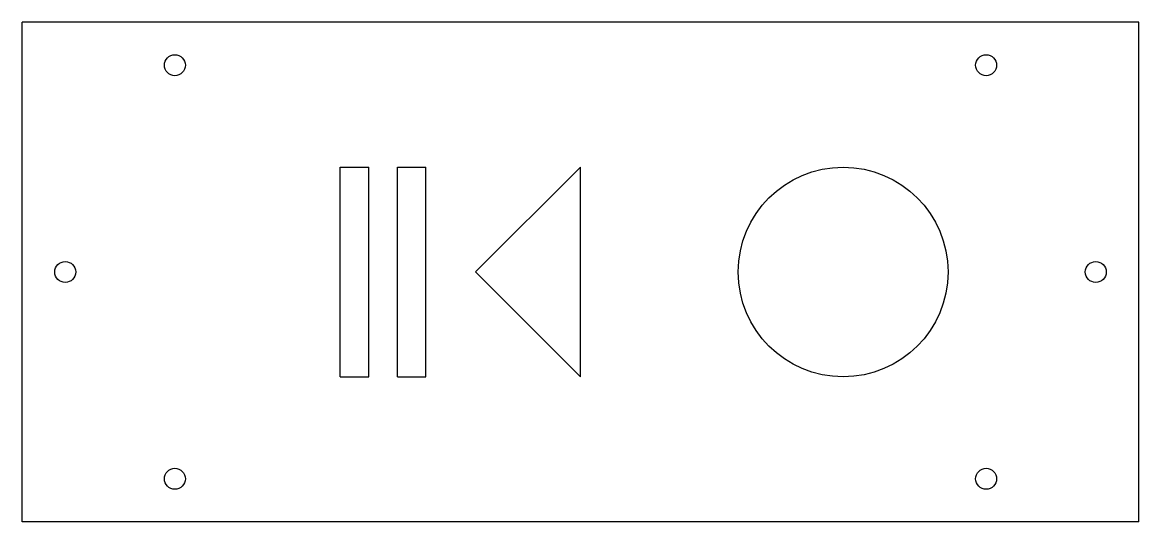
# Model space of a CAD drawing. Extents: x -36 to 81, y -30 to 22.
import ezdxf

# ---------------------------------------------------------------- set-up
doc = ezdxf.new("R2010")
doc.units = 0
doc.layers.add('VISIBLE', color=7, linetype='CONTINUOUS')

msp = doc.modelspace()

# ---------------------------------------------------------------- linework, layer by layer
at = {"layer": 'VISIBLE'}
for p, q in [((80.65, 21.95), (-36.45, 21.95)), ((-36.45, -30.45), (-36.45, 21.95)), ((80.65, -30.45), (80.65, 21.95)), ((-3.11, -15.25), (-3.11, 6.75)), ((-3.11, 6.75), (-0.11, 6.75)), ((-0.11, -15.25), (-0.11, 6.75)), ((2.89, -15.25), (2.89, 6.75)), ((2.89, 6.75), (5.89, 6.75)), ((5.89, -15.25), (5.89, 6.75)), ((22.1, 6.75), (11.1, -4.25)), ((22.1, -15.25), (22.1, 6.75)), ((11.1, -4.25), (22.1, -15.25)), ((-3.11, -15.25), (-0.11, -15.25)), ((2.89, -15.25), (5.89, -15.25)), ((80.65, -30.45), (-36.45, -30.45))]:
    msp.add_line(p, q, dxfattribs=at)
for centre, radius in [((-20.45, 17.45), 1.1), ((64.65, 17.45), 1.1), ((49.65, -4.25), 11), ((-31.95, -4.25), 1.1), ((76.15, -4.25), 1.1), ((-20.45, -25.95), 1.1), ((64.65, -25.95), 1.1)]:
    msp.add_circle(centre, radius, dxfattribs=at)

doc.saveas('drawing.dxf')
